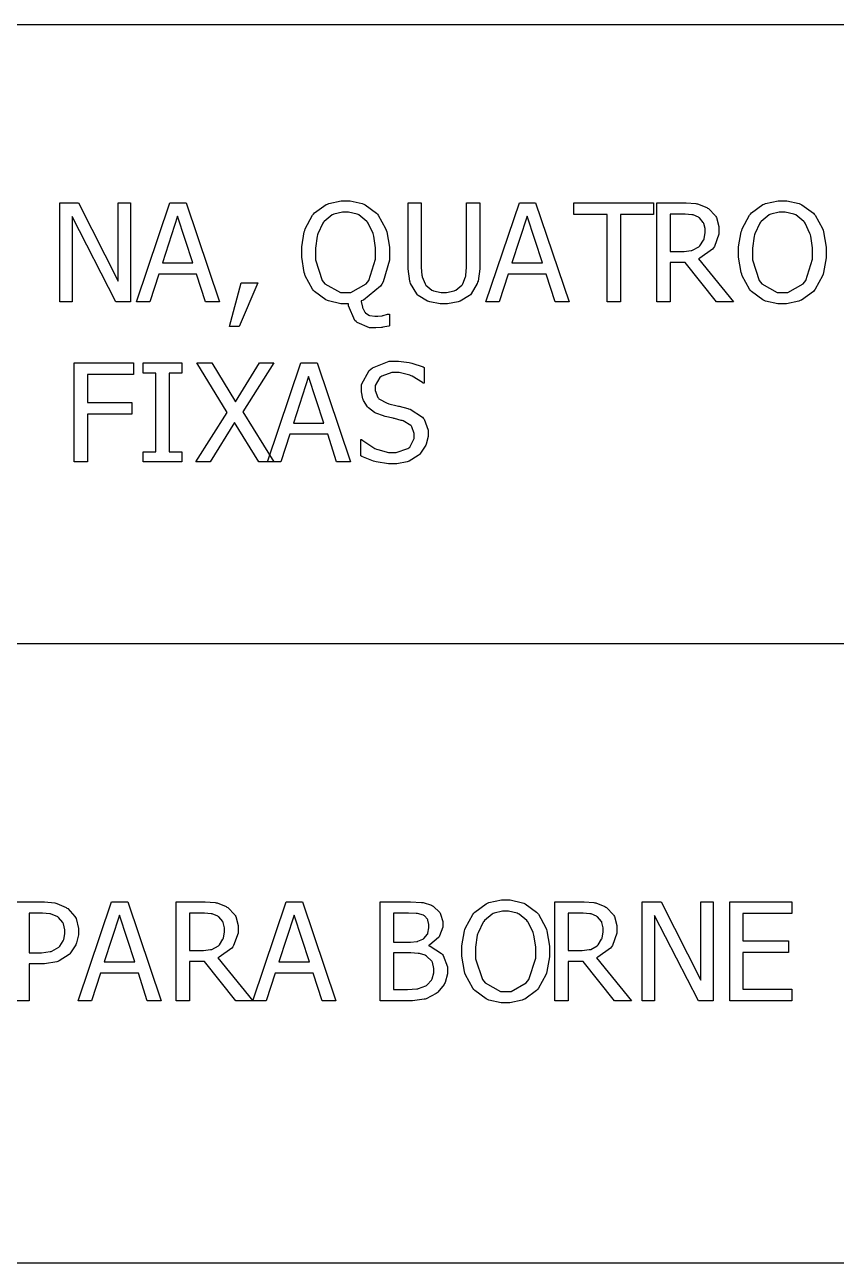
# Model space of a CAD drawing. Header units: millimetres. Extents: x 1974 to 2099, y 1386 to 1555.
# Drawn here: x 2073.265 to 2074.649, y 1476.14 to 1478.252 of the extents above; entities that cross this region are included whole.
import ezdxf

# ---------------------------------------------------------------- set-up
doc = ezdxf.new("R2010")
doc.units = ezdxf.units.MM
doc.layers.add('TEXTO', color=4, linetype='Continuous')

msp = doc.modelspace()

# ---------------------------------------------------------------- linework, layer by layer
at = {"layer": 'TEXTO', "color": 0}
for p, q in [((2098.7779, 1478.2522), (2069.8934, 1478.2522)), ((2073.3251, 1477.7798), (2073.3251, 1477.9487)), ((2073.3251, 1477.9487), (2073.357, 1477.9487)), ((2073.357, 1477.9487), (2073.4249, 1477.8149)), ((2073.4249, 1477.8149), (2073.4249, 1477.9487)), ((2073.4249, 1477.9487), (2073.446, 1477.9487)), ((2073.446, 1477.9487), (2073.446, 1477.7798)), ((2073.446, 1477.9487), (2073.446, 1477.9487)), ((2073.4559, 1477.7798), (2073.5128, 1477.9487)), ((2073.5128, 1477.9487), (2073.5406, 1477.9487)), ((2073.5406, 1477.9487), (2073.5975, 1477.7798)), ((2073.7596, 1477.9313), (2073.7793, 1477.9454)), ((2073.7793, 1477.9454), (2073.7817, 1477.9463)), ((2073.7817, 1477.9463), (2073.7839, 1477.9473)), ((2073.7839, 1477.9473), (2073.8052, 1477.9522)), ((2073.8052, 1477.9522), (2073.8124, 1477.9522)), ((2073.8124, 1477.9522), (2073.8202, 1477.9522)), ((2073.8202, 1477.9522), (2073.8411, 1477.9473)), ((2073.8411, 1477.9473), (2073.8435, 1477.9462)), ((2073.8435, 1477.9462), (2073.8458, 1477.9452)), ((2073.8458, 1477.9452), (2073.8652, 1477.9311)), ((2073.9192, 1477.8433), (2073.9192, 1477.9487)), ((2073.9192, 1477.9487), (2073.9416, 1477.9487)), ((2073.9416, 1477.9487), (2073.9416, 1477.8433)), ((2074.0189, 1477.8428), (2074.0189, 1477.9487)), ((2074.0189, 1477.9487), (2074.0414, 1477.9487)), ((2074.0414, 1477.9487), (2074.0414, 1477.8433)), ((2074.052, 1477.7798), (2074.109, 1477.9487)), ((2074.109, 1477.9487), (2074.1366, 1477.9487)), ((2074.1366, 1477.9487), (2074.1936, 1477.7798)), ((2074.202, 1477.9287), (2074.202, 1477.9487)), ((2074.202, 1477.9487), (2074.3378, 1477.9487)), ((2074.3378, 1477.9487), (2074.3378, 1477.9287)), ((2074.3435, 1477.7798), (2074.3435, 1477.9487)), ((2074.3435, 1477.9487), (2074.387, 1477.9487)), ((2074.387, 1477.9487), (2074.3931, 1477.9487)), ((2074.3931, 1477.9487), (2074.4097, 1477.9473)), ((2074.4097, 1477.9473), (2074.4114, 1477.947)), ((2074.4114, 1477.947), (2074.4129, 1477.9468)), ((2074.4129, 1477.9468), (2074.4284, 1477.9406)), ((2074.4284, 1477.9406), (2074.43, 1477.9397)), ((2074.43, 1477.9397), (2074.4314, 1477.9388)), ((2074.4314, 1477.9388), (2074.4431, 1477.9266)), ((2074.5047, 1477.9313), (2074.5243, 1477.9454)), ((2074.5243, 1477.9454), (2074.5266, 1477.9463)), ((2074.5266, 1477.9463), (2074.5289, 1477.9473)), ((2074.5289, 1477.9473), (2074.5503, 1477.9522)), ((2074.5503, 1477.9522), (2074.5575, 1477.9522)), ((2074.5575, 1477.9522), (2074.5652, 1477.9522)), ((2074.5652, 1477.9522), (2074.5862, 1477.9473)), ((2074.5862, 1477.9473), (2074.5885, 1477.9462)), ((2074.5885, 1477.9462), (2074.5907, 1477.9452)), ((2074.5907, 1477.9452), (2074.6103, 1477.9311)), ((2073.4208, 1477.7798), (2073.3462, 1477.9254)), ((2073.3462, 1477.9254), (2073.3462, 1477.7798)), ((2073.5261, 1477.9257), (2073.5001, 1477.8462)), ((2073.5522, 1477.8462), (2073.5261, 1477.9257)), ((2073.7439, 1477.9042), (2073.7564, 1477.9273)), ((2073.7564, 1477.9273), (2073.7581, 1477.9293)), ((2073.7581, 1477.9293), (2073.7596, 1477.9313)), ((2073.7738, 1477.914), (2073.7653, 1477.8959)), ((2073.775, 1477.9153), (2073.7738, 1477.914)), ((2073.7761, 1477.9168), (2073.775, 1477.9153)), ((2073.7896, 1477.9278), (2073.7761, 1477.9168)), ((2073.7912, 1477.9285), (2073.7896, 1477.9278)), ((2073.7926, 1477.9293), (2073.7912, 1477.9285)), ((2073.8072, 1477.9328), (2073.7926, 1477.9293)), ((2073.8125, 1477.9328), (2073.8072, 1477.9328)), ((2073.8174, 1477.9328), (2073.8125, 1477.9328)), ((2073.8322, 1477.9292), (2073.8174, 1477.9328)), ((2073.8339, 1477.9284), (2073.8322, 1477.9292)), ((2073.8354, 1477.9278), (2073.8339, 1477.9284)), ((2073.8488, 1477.9168), (2073.8354, 1477.9278)), ((2073.85, 1477.9153), (2073.8488, 1477.9168)), ((2073.851, 1477.914), (2073.85, 1477.9153)), ((2073.8595, 1477.8961), (2073.851, 1477.914)), ((2073.8652, 1477.9311), (2073.8668, 1477.9293)), ((2073.8668, 1477.9293), (2073.8684, 1477.9275)), ((2073.8684, 1477.9275), (2073.8809, 1477.9045)), ((2074.1222, 1477.9257), (2074.0963, 1477.8462)), ((2074.1483, 1477.8462), (2074.1222, 1477.9257)), ((2074.2587, 1477.9287), (2074.202, 1477.9287)), ((2074.2587, 1477.7798), (2074.2587, 1477.9287)), ((2074.3378, 1477.9287), (2074.2812, 1477.9287)), ((2074.2812, 1477.9287), (2074.2812, 1477.7798)), ((2074.3882, 1477.9294), (2074.3659, 1477.9294)), ((2074.3659, 1477.9294), (2074.3659, 1477.8657)), ((2074.3918, 1477.9294), (2074.3882, 1477.9294)), ((2074.4028, 1477.9283), (2074.3918, 1477.9294)), ((2074.4039, 1477.928), (2074.4028, 1477.9283)), ((2074.405, 1477.9278), (2074.4039, 1477.928)), ((2074.4142, 1477.9242), (2074.405, 1477.9278)), ((2074.4151, 1477.9236), (2074.4142, 1477.9242)), ((2074.4159, 1477.923), (2074.4151, 1477.9236)), ((2074.4226, 1477.9152), (2074.4159, 1477.923)), ((2074.4231, 1477.9142), (2074.4226, 1477.9152)), ((2074.4235, 1477.9133), (2074.4231, 1477.9142)), ((2074.4431, 1477.9266), (2074.444, 1477.925)), ((2074.444, 1477.925), (2074.4448, 1477.9236)), ((2074.4448, 1477.9236), (2074.4492, 1477.908)), ((2074.489, 1477.9042), (2074.5015, 1477.9273)), ((2074.5015, 1477.9273), (2074.5032, 1477.9293)), ((2074.5032, 1477.9293), (2074.5047, 1477.9313)), ((2074.5189, 1477.914), (2074.5103, 1477.8959)), ((2074.52, 1477.9153), (2074.5189, 1477.914)), ((2074.5212, 1477.9168), (2074.52, 1477.9153)), ((2074.5346, 1477.9278), (2074.5212, 1477.9168)), ((2074.5361, 1477.9285), (2074.5346, 1477.9278)), ((2074.5376, 1477.9293), (2074.5361, 1477.9285)), ((2074.5521, 1477.9328), (2074.5376, 1477.9293)), ((2074.5576, 1477.9328), (2074.5521, 1477.9328)), ((2074.5624, 1477.9328), (2074.5576, 1477.9328)), ((2074.5772, 1477.9292), (2074.5624, 1477.9328)), ((2074.5788, 1477.9284), (2074.5772, 1477.9292)), ((2074.5804, 1477.9278), (2074.5788, 1477.9284)), ((2074.5938, 1477.9168), (2074.5804, 1477.9278)), ((2074.595, 1477.9153), (2074.5938, 1477.9168)), ((2074.5961, 1477.914), (2074.595, 1477.9153)), ((2074.6045, 1477.8961), (2074.5961, 1477.914)), ((2074.6103, 1477.9311), (2074.6119, 1477.9293)), ((2074.6119, 1477.9293), (2074.6135, 1477.9275)), ((2074.6119, 1477.9293), (2074.6119, 1477.9293)), ((2074.6135, 1477.9275), (2074.626, 1477.9045)), ((2073.7378, 1477.8736), (2073.7422, 1477.899)), ((2073.7422, 1477.899), (2073.7431, 1477.9016)), ((2073.7431, 1477.9016), (2073.7439, 1477.9042)), ((2073.7647, 1477.8937), (2073.7641, 1477.8916)), ((2073.7653, 1477.8959), (2073.7647, 1477.8937)), ((2073.8601, 1477.8939), (2073.8595, 1477.8961)), ((2073.8607, 1477.8918), (2073.8601, 1477.8939)), ((2073.8809, 1477.9045), (2073.8819, 1477.9017)), ((2073.8819, 1477.9017), (2073.8828, 1477.899)), ((2073.8828, 1477.899), (2073.8872, 1477.8729)), ((2074.4257, 1477.9045), (2074.4235, 1477.9133)), ((2074.4238, 1477.8869), (2074.4257, 1477.8977)), ((2074.4257, 1477.9011), (2074.4257, 1477.9045)), ((2074.4257, 1477.8977), (2074.4257, 1477.9011)), ((2074.4257, 1477.9011), (2074.4257, 1477.9011)), ((2074.4492, 1477.8951), (2074.4414, 1477.8739)), ((2074.4492, 1477.908), (2074.4492, 1477.9028)), ((2074.4492, 1477.9028), (2074.4492, 1477.8951)), ((2074.4828, 1477.8736), (2074.4872, 1477.899)), ((2074.4872, 1477.899), (2074.4881, 1477.9016)), ((2074.4881, 1477.9016), (2074.489, 1477.9042)), ((2074.5098, 1477.8937), (2074.5091, 1477.8916)), ((2074.5103, 1477.8959), (2074.5098, 1477.8937)), ((2074.6052, 1477.8939), (2074.6045, 1477.8961)), ((2074.6058, 1477.8918), (2074.6052, 1477.8939)), ((2074.626, 1477.9045), (2074.6269, 1477.9017)), ((2074.6269, 1477.9017), (2074.6277, 1477.899)), ((2074.6277, 1477.899), (2074.6322, 1477.8729)), ((2073.7378, 1477.8642), (2073.7378, 1477.8736)), ((2073.7641, 1477.8916), (2073.7612, 1477.8711)), ((2073.8638, 1477.8716), (2073.8607, 1477.8918)), ((2073.8638, 1477.8642), (2073.8638, 1477.8716)), ((2073.8872, 1477.8729), (2073.8872, 1477.8642)), ((2074.4043, 1477.8676), (2074.4152, 1477.8735)), ((2074.4152, 1477.8735), (2074.4161, 1477.8744)), ((2074.4161, 1477.8744), (2074.4169, 1477.8752)), ((2074.4169, 1477.8752), (2074.423, 1477.8847)), ((2074.423, 1477.8847), (2074.4234, 1477.8857)), ((2074.4234, 1477.8857), (2074.4238, 1477.8869)), ((2074.4398, 1477.8718), (2074.4382, 1477.8697)), ((2074.4414, 1477.8739), (2074.4398, 1477.8718)), ((2074.4828, 1477.8642), (2074.4828, 1477.8736)), ((2074.5091, 1477.8916), (2074.5062, 1477.8711)), ((2074.6088, 1477.8716), (2074.6058, 1477.8918)), ((2074.6088, 1477.8642), (2074.6088, 1477.8716)), ((2074.6322, 1477.8729), (2074.6322, 1477.8642)), ((2073.7378, 1477.8557), (2073.7378, 1477.8642)), ((2073.7421, 1477.8298), (2073.7378, 1477.8557)), ((2073.7612, 1477.8711), (2073.7612, 1477.8642)), ((2073.7612, 1477.8642), (2073.7612, 1477.8515)), ((2073.7612, 1477.8515), (2073.7727, 1477.8163)), ((2073.8522, 1477.8163), (2073.8638, 1477.8523)), ((2073.8638, 1477.8523), (2073.8638, 1477.8642)), ((2073.8638, 1477.8642), (2073.8638, 1477.8642)), ((2073.8872, 1477.8507), (2073.8765, 1477.8136)), ((2073.8872, 1477.8642), (2073.8872, 1477.8507)), ((2074.3659, 1477.8657), (2074.3857, 1477.8657)), ((2074.3857, 1477.8657), (2074.3899, 1477.8657)), ((2074.3899, 1477.8657), (2074.4017, 1477.8671)), ((2074.4017, 1477.8671), (2074.403, 1477.8673)), ((2074.403, 1477.8673), (2074.4043, 1477.8676)), ((2074.4168, 1477.8543), (2074.4141, 1477.8532)), ((2074.4141, 1477.8532), (2074.4742, 1477.7798)), ((2074.4141, 1477.8532), (2074.4141, 1477.8532)), ((2074.4382, 1477.8697), (2074.4168, 1477.8543)), ((2074.4828, 1477.8557), (2074.4828, 1477.8642)), ((2074.4872, 1477.8298), (2074.4828, 1477.8557)), ((2074.5062, 1477.8711), (2074.5062, 1477.8642)), ((2074.5062, 1477.8642), (2074.5062, 1477.8515)), ((2074.5062, 1477.8515), (2074.5178, 1477.8163)), ((2074.5973, 1477.8163), (2074.6088, 1477.8523)), ((2074.6088, 1477.8523), (2074.6088, 1477.8642)), ((2074.6088, 1477.8642), (2074.6088, 1477.8642)), ((2074.6322, 1477.855), (2074.6278, 1477.8298)), ((2074.6322, 1477.8642), (2074.6322, 1477.855)), ((2073.5001, 1477.8462), (2073.5522, 1477.8462)), ((2073.5001, 1477.8462), (2073.5001, 1477.8462)), ((2073.743, 1477.8269), (2073.7421, 1477.8298)), ((2073.9192, 1477.8362), (2073.9192, 1477.8433)), ((2073.9221, 1477.815), (2073.9192, 1477.8362)), ((2073.9416, 1477.8433), (2073.9416, 1477.8384)), ((2073.9416, 1477.8384), (2073.9428, 1477.825)), ((2074.0176, 1477.8249), (2074.0189, 1477.8383)), ((2074.0189, 1477.8383), (2074.0189, 1477.8428)), ((2074.0414, 1477.8357), (2074.0384, 1477.8152)), ((2074.0414, 1477.8433), (2074.0414, 1477.8357)), ((2074.0963, 1477.8462), (2074.1483, 1477.8462)), ((2074.0963, 1477.8462), (2074.0963, 1477.8462)), ((2074.3916, 1477.8469), (2074.3659, 1477.8469)), ((2074.3659, 1477.8469), (2074.3659, 1477.7798)), ((2074.4451, 1477.7798), (2074.3916, 1477.8469)), ((2074.488, 1477.8269), (2074.4872, 1477.8298)), ((2074.6278, 1477.8298), (2074.6269, 1477.827)), ((2073.4939, 1477.8269), (2073.4786, 1477.7798)), ((2073.5584, 1477.8269), (2073.4939, 1477.8269)), ((2073.5738, 1477.7798), (2073.5584, 1477.8269)), ((2073.6144, 1477.7378), (2073.6344, 1477.8121)), ((2073.6627, 1477.8121), (2073.631, 1477.7378)), ((2073.6344, 1477.8121), (2073.6627, 1477.8121)), ((2073.6344, 1477.8121), (2073.6344, 1477.8121)), ((2073.7438, 1477.8242), (2073.743, 1477.8269)), ((2073.7563, 1477.8012), (2073.7438, 1477.8242)), ((2073.7727, 1477.8163), (2073.7751, 1477.8133)), ((2073.7751, 1477.8133), (2073.7774, 1477.8103)), ((2073.7774, 1477.8103), (2073.8037, 1477.7955)), ((2073.8218, 1477.7955), (2073.8476, 1477.8103)), ((2073.8476, 1477.8103), (2073.85, 1477.8133)), ((2073.85, 1477.8133), (2073.8522, 1477.8163)), ((2073.8744, 1477.81), (2073.8722, 1477.8066)), ((2073.8765, 1477.8136), (2073.8744, 1477.81)), ((2073.9228, 1477.813), (2073.9221, 1477.815)), ((2073.9234, 1477.811), (2073.9228, 1477.813)), ((2073.9338, 1477.7933), (2073.9234, 1477.811)), ((2073.9428, 1477.825), (2073.9431, 1477.8236)), ((2073.9431, 1477.8236), (2073.9433, 1477.8224)), ((2073.9433, 1477.8224), (2073.9481, 1477.8103)), ((2073.9481, 1477.8103), (2073.9489, 1477.8093)), ((2073.9489, 1477.8093), (2073.9496, 1477.8082)), ((2073.9496, 1477.8082), (2073.9599, 1477.7995)), ((2074.0003, 1477.7995), (2074.0109, 1477.8082)), ((2074.0109, 1477.8082), (2074.0117, 1477.8093)), ((2074.0117, 1477.8093), (2074.0123, 1477.8103)), ((2074.0123, 1477.8103), (2074.0171, 1477.8223)), ((2074.0171, 1477.8223), (2074.0174, 1477.8236)), ((2074.0174, 1477.8236), (2074.0176, 1477.8249)), ((2074.0372, 1477.811), (2074.0267, 1477.7933)), ((2074.0378, 1477.8131), (2074.0372, 1477.811)), ((2074.0384, 1477.8152), (2074.0378, 1477.8131)), ((2074.09, 1477.8269), (2074.0746, 1477.7798)), ((2074.1546, 1477.8269), (2074.09, 1477.8269)), ((2074.1698, 1477.7798), (2074.1546, 1477.8269)), ((2074.4889, 1477.8242), (2074.488, 1477.8269)), ((2074.5013, 1477.8012), (2074.4889, 1477.8242)), ((2074.5178, 1477.8163), (2074.5201, 1477.8133)), ((2074.5201, 1477.8133), (2074.5224, 1477.8103)), ((2074.5224, 1477.8103), (2074.5487, 1477.7956)), ((2074.5669, 1477.7956), (2074.5926, 1477.8103)), ((2074.5926, 1477.8103), (2074.5949, 1477.8133)), ((2074.5949, 1477.8133), (2074.5973, 1477.8163)), ((2074.6261, 1477.8243), (2074.6135, 1477.8012)), ((2074.6269, 1477.827), (2074.6261, 1477.8243)), ((2073.758, 1477.7993), (2073.7563, 1477.8012)), ((2073.7596, 1477.7974), (2073.758, 1477.7993)), ((2073.7791, 1477.7832), (2073.7596, 1477.7974)), ((2073.8037, 1477.7955), (2073.8125, 1477.7955)), ((2073.8125, 1477.7955), (2073.8218, 1477.7955)), ((2073.8722, 1477.8066), (2073.843, 1477.7824)), ((2073.9353, 1477.7918), (2073.9338, 1477.7933)), ((2073.9366, 1477.7905), (2073.9353, 1477.7918)), ((2073.9524, 1477.7808), (2073.9366, 1477.7905)), ((2073.9599, 1477.7995), (2073.9612, 1477.7989)), ((2073.9612, 1477.7989), (2073.9625, 1477.7983)), ((2073.9625, 1477.7983), (2073.9758, 1477.7954)), ((2073.9758, 1477.7954), (2073.9802, 1477.7954)), ((2073.9802, 1477.7954), (2073.9849, 1477.7954)), ((2073.9849, 1477.7954), (2073.9975, 1477.7983)), ((2073.9975, 1477.7983), (2073.999, 1477.7989)), ((2073.999, 1477.7989), (2074.0003, 1477.7995)), ((2074.0239, 1477.7905), (2074.0082, 1477.7808)), ((2074.0253, 1477.7918), (2074.0239, 1477.7905)), ((2074.0267, 1477.7933), (2074.0253, 1477.7918)), ((2074.503, 1477.7993), (2074.5013, 1477.8012)), ((2074.5046, 1477.7974), (2074.503, 1477.7993)), ((2074.5243, 1477.783), (2074.5046, 1477.7974)), ((2074.5487, 1477.7956), (2074.5576, 1477.7956)), ((2074.5576, 1477.7956), (2074.5669, 1477.7956)), ((2074.6102, 1477.7974), (2074.59, 1477.7828)), ((2074.6119, 1477.7993), (2074.6102, 1477.7974)), ((2074.6135, 1477.8012), (2074.6119, 1477.7993)), ((2073.3462, 1477.7798), (2073.3251, 1477.7798)), ((2073.446, 1477.7798), (2073.4208, 1477.7798)), ((2073.4786, 1477.7798), (2073.4559, 1477.7798)), ((2073.4786, 1477.7798), (2073.4786, 1477.7798)), ((2073.5975, 1477.7798), (2073.5738, 1477.7798)), ((2073.7815, 1477.7822), (2073.7791, 1477.7832)), ((2073.7837, 1477.7813), (2073.7815, 1477.7822)), ((2073.8046, 1477.7764), (2073.7837, 1477.7813)), ((2073.8124, 1477.7764), (2073.8046, 1477.7764)), ((2073.8148, 1477.7764), (2073.8124, 1477.7764)), ((2073.8177, 1477.7764), (2073.8148, 1477.7764)), ((2073.8178, 1477.7731), (2073.8177, 1477.7764)), ((2073.8286, 1477.7478), (2073.8178, 1477.7731)), ((2073.843, 1477.7824), (2073.8393, 1477.7812)), ((2073.8393, 1477.7812), (2073.8394, 1477.7801)), ((2073.8394, 1477.7801), (2073.8412, 1477.7706)), ((2073.8412, 1477.7706), (2073.8415, 1477.7697)), ((2073.8415, 1477.7697), (2073.8417, 1477.7689)), ((2073.8417, 1477.7689), (2073.8453, 1477.7622)), ((2073.9543, 1477.7802), (2073.9524, 1477.7808)), ((2073.9561, 1477.7796), (2073.9543, 1477.7802)), ((2073.9738, 1477.7762), (2073.9561, 1477.7796)), ((2073.9802, 1477.7762), (2073.9738, 1477.7762)), ((2073.9863, 1477.7762), (2073.9802, 1477.7762)), ((2073.9802, 1477.7762), (2073.9802, 1477.7762)), ((2074.0046, 1477.7795), (2073.9863, 1477.7762)), ((2074.0064, 1477.7801), (2074.0046, 1477.7795)), ((2074.0082, 1477.7808), (2074.0064, 1477.7801)), ((2074.0746, 1477.7798), (2074.052, 1477.7798)), ((2074.0746, 1477.7798), (2074.0746, 1477.7798)), ((2074.1936, 1477.7798), (2074.1698, 1477.7798)), ((2074.2812, 1477.7798), (2074.2587, 1477.7798)), ((2074.2812, 1477.7798), (2074.2812, 1477.7798)), ((2074.3659, 1477.7798), (2074.3435, 1477.7798)), ((2074.4742, 1477.7798), (2074.4451, 1477.7798)), ((2074.5266, 1477.782), (2074.5243, 1477.783)), ((2074.5289, 1477.781), (2074.5266, 1477.782)), ((2074.5497, 1477.7762), (2074.5289, 1477.781)), ((2074.5575, 1477.7762), (2074.5497, 1477.7762)), ((2074.5645, 1477.7762), (2074.5575, 1477.7762)), ((2074.5854, 1477.781), (2074.5645, 1477.7762)), ((2074.5877, 1477.7818), (2074.5854, 1477.781)), ((2074.59, 1477.7828), (2074.5877, 1477.7818)), ((2073.8307, 1477.7459), (2073.8286, 1477.7478)), ((2073.8326, 1477.7442), (2073.8307, 1477.7459)), ((2073.8453, 1477.7622), (2073.8458, 1477.7618)), ((2073.8458, 1477.7618), (2073.8463, 1477.7612)), ((2073.8463, 1477.7612), (2073.8524, 1477.7568)), ((2073.8524, 1477.7568), (2073.8532, 1477.7565)), ((2073.8532, 1477.7565), (2073.8539, 1477.7563)), ((2073.8539, 1477.7563), (2073.8623, 1477.755)), ((2073.8623, 1477.755), (2073.8652, 1477.755)), ((2073.8652, 1477.755), (2073.8678, 1477.755)), ((2073.8678, 1477.755), (2073.8748, 1477.7561)), ((2073.8748, 1477.7561), (2073.8759, 1477.7563)), ((2073.8759, 1477.7563), (2073.8768, 1477.7566)), ((2073.8768, 1477.7566), (2073.8842, 1477.7587)), ((2073.8842, 1477.7587), (2073.8847, 1477.7589)), ((2073.8847, 1477.7589), (2073.8877, 1477.7589)), ((2073.8877, 1477.7589), (2073.8877, 1477.7385)), ((2073.8877, 1477.7589), (2073.8877, 1477.7589)), ((2073.631, 1477.7378), (2073.6144, 1477.7378)), ((2073.8536, 1477.7353), (2073.8326, 1477.7442)), ((2073.8614, 1477.7353), (2073.8536, 1477.7353)), ((2073.8644, 1477.7353), (2073.8614, 1477.7353)), ((2073.8737, 1477.7359), (2073.8644, 1477.7353)), ((2073.8749, 1477.7361), (2073.8737, 1477.7359)), ((2073.8759, 1477.7363), (2073.8749, 1477.7361)), ((2073.8866, 1477.7382), (2073.8759, 1477.7363)), ((2073.8877, 1477.7385), (2073.8866, 1477.7382)), ((2073.35, 1477.5066), (2073.35, 1477.6755)), ((2073.35, 1477.6755), (2073.4511, 1477.6755)), ((2073.4511, 1477.6755), (2073.4511, 1477.6556)), ((2073.4511, 1477.6755), (2073.4511, 1477.6755)), ((2073.4676, 1477.6583), (2073.4676, 1477.6755)), ((2073.4676, 1477.6755), (2073.5332, 1477.6755)), ((2073.5332, 1477.6755), (2073.5332, 1477.6583)), ((2073.6109, 1477.5912), (2073.5588, 1477.6755)), ((2073.5588, 1477.6755), (2073.5845, 1477.6755)), ((2073.5845, 1477.6755), (2073.6249, 1477.6091)), ((2073.6249, 1477.6091), (2073.6658, 1477.6755)), ((2073.6902, 1477.6755), (2073.6374, 1477.5922)), ((2073.6658, 1477.6755), (2073.6902, 1477.6755)), ((2073.6795, 1477.5066), (2073.7364, 1477.6755)), ((2073.7364, 1477.6755), (2073.7641, 1477.6755)), ((2073.7641, 1477.6755), (2073.821, 1477.5066)), ((2073.8396, 1477.6389), (2073.8529, 1477.6624)), ((2073.8529, 1477.6624), (2073.8556, 1477.6647)), ((2073.8556, 1477.6647), (2073.8582, 1477.6671)), ((2073.8582, 1477.6671), (2073.8867, 1477.6786)), ((2073.8867, 1477.6786), (2073.8963, 1477.6786)), ((2073.8963, 1477.6786), (2073.903, 1477.6786)), ((2073.903, 1477.6786), (2073.9211, 1477.6763)), ((2073.9211, 1477.6763), (2073.9232, 1477.6758)), ((2073.9232, 1477.6758), (2073.9253, 1477.6753)), ((2073.9253, 1477.6753), (2073.9447, 1477.6686)), ((2073.9447, 1477.6686), (2073.9466, 1477.6678)), ((2073.9466, 1477.6678), (2073.9466, 1477.6409)), ((2073.4511, 1477.6556), (2073.3726, 1477.6556)), ((2073.3726, 1477.6556), (2073.3726, 1477.608)), ((2073.4892, 1477.6583), (2073.4676, 1477.6583)), ((2073.4892, 1477.5239), (2073.4892, 1477.6583)), ((2073.5332, 1477.6583), (2073.5117, 1477.6583)), ((2073.5117, 1477.6583), (2073.5117, 1477.5239)), ((2073.7496, 1477.6526), (2073.7237, 1477.5729)), ((2073.7757, 1477.5729), (2073.7496, 1477.6526)), ((2073.8709, 1477.6508), (2073.863, 1477.6373)), ((2073.8725, 1477.6519), (2073.8709, 1477.6508)), ((2073.8741, 1477.6532), (2073.8725, 1477.6519)), ((2073.8915, 1477.6592), (2073.8741, 1477.6532)), ((2073.8979, 1477.6592), (2073.8915, 1477.6592)), ((2073.9039, 1477.6592), (2073.8979, 1477.6592)), ((2073.9221, 1477.6547), (2073.9039, 1477.6592)), ((2073.9243, 1477.6537), (2073.9221, 1477.6547)), ((2073.9263, 1477.6528), (2073.9243, 1477.6537)), ((2073.9436, 1477.6421), (2073.9263, 1477.6528)), ((2073.9449, 1477.6409), (2073.9436, 1477.6421)), ((2073.9466, 1477.6409), (2073.9449, 1477.6409)), ((2073.8396, 1477.6303), (2073.8396, 1477.6389)), ((2073.8396, 1477.6263), (2073.8396, 1477.6303)), ((2073.8419, 1477.6141), (2073.8396, 1477.6263)), ((2073.863, 1477.6373), (2073.863, 1477.6327)), ((2073.863, 1477.6327), (2073.863, 1477.6284)), ((2073.863, 1477.6284), (2073.8676, 1477.6167)), ((2073.3726, 1477.608), (2073.4478, 1477.608)), ((2073.4478, 1477.608), (2073.4478, 1477.588)), ((2073.8424, 1477.6129), (2073.8419, 1477.6141)), ((2073.8429, 1477.6117), (2073.8424, 1477.6129)), ((2073.8497, 1477.6007), (2073.8429, 1477.6117)), ((2073.8505, 1477.5998), (2073.8497, 1477.6007)), ((2073.8514, 1477.5988), (2073.8505, 1477.5998)), ((2073.8616, 1477.5912), (2073.8514, 1477.5988)), ((2073.8676, 1477.6167), (2073.8686, 1477.6155)), ((2073.8686, 1477.6155), (2073.8694, 1477.6145)), ((2073.8694, 1477.6145), (2073.8832, 1477.6067)), ((2073.8832, 1477.6067), (2073.8851, 1477.6062)), ((2073.8851, 1477.6062), (2073.8862, 1477.606)), ((2073.8862, 1477.606), (2073.9008, 1477.6024)), ((2073.9008, 1477.6024), (2073.9026, 1477.6019)), ((2073.9026, 1477.6019), (2073.9042, 1477.6015)), ((2073.9042, 1477.6015), (2073.9185, 1477.5978)), ((2073.9185, 1477.5978), (2073.9196, 1477.5974)), ((2073.9196, 1477.5974), (2073.9225, 1477.5965)), ((2073.4478, 1477.588), (2073.3726, 1477.588)), ((2073.3726, 1477.588), (2073.3726, 1477.5066)), ((2073.5573, 1477.5066), (2073.6109, 1477.5912)), ((2073.6374, 1477.5922), (2073.6904, 1477.5066)), ((2073.6374, 1477.5922), (2073.6374, 1477.5922)), ((2073.8628, 1477.5906), (2073.8616, 1477.5912)), ((2073.8639, 1477.59), (2073.8628, 1477.5906)), ((2073.877, 1477.5852), (2073.8639, 1477.59)), ((2073.8785, 1477.5848), (2073.877, 1477.5852)), ((2073.88, 1477.5844), (2073.8785, 1477.5848)), ((2073.8935, 1477.5811), (2073.88, 1477.5844)), ((2073.8947, 1477.5808), (2073.8935, 1477.5811)), ((2073.8957, 1477.5806), (2073.8947, 1477.5808)), ((2073.9076, 1477.5775), (2073.8957, 1477.5806)), ((2073.9089, 1477.5772), (2073.9076, 1477.5775)), ((2073.9107, 1477.5767), (2073.9089, 1477.5772)), ((2073.924, 1477.5688), (2073.9107, 1477.5767)), ((2073.9225, 1477.5965), (2073.9438, 1477.5831)), ((2073.9438, 1477.5831), (2073.9451, 1477.5813)), ((2073.9451, 1477.5813), (2073.9465, 1477.5796)), ((2073.9465, 1477.5796), (2073.9532, 1477.5609)), ((2073.6234, 1477.5742), (2073.5815, 1477.5066)), ((2073.6646, 1477.5066), (2073.6234, 1477.5742)), ((2073.7237, 1477.5729), (2073.7757, 1477.5729)), ((2073.7237, 1477.5729), (2073.7237, 1477.5729)), ((2073.9249, 1477.5677), (2073.924, 1477.5688)), ((2073.9256, 1477.5667), (2073.9249, 1477.5677)), ((2073.9298, 1477.5554), (2073.9256, 1477.5667)), ((2073.9298, 1477.5513), (2073.9298, 1477.5554)), ((2073.9532, 1477.5609), (2073.9532, 1477.5547)), ((2073.9532, 1477.5547), (2073.9532, 1477.5499)), ((2073.7174, 1477.5539), (2073.7021, 1477.5066)), ((2073.7821, 1477.5539), (2073.7174, 1477.5539)), ((2073.7973, 1477.5066), (2073.7821, 1477.5539)), ((2073.8383, 1477.5168), (2073.8383, 1477.5449)), ((2073.8383, 1477.5449), (2073.8399, 1477.5449)), ((2073.8399, 1477.5449), (2073.8417, 1477.5432)), ((2073.8417, 1477.5432), (2073.8627, 1477.5297)), ((2073.9219, 1477.5321), (2073.9298, 1477.5465)), ((2073.9298, 1477.5465), (2073.9298, 1477.5513)), ((2073.9485, 1477.5337), (2073.939, 1477.5201)), ((2073.9492, 1477.5352), (2073.9485, 1477.5337)), ((2073.9498, 1477.5369), (2073.9492, 1477.5352)), ((2073.9532, 1477.5499), (2073.9498, 1477.5369)), ((2073.4676, 1477.5066), (2073.4676, 1477.5239)), ((2073.4676, 1477.5239), (2073.4892, 1477.5239)), ((2073.5117, 1477.5239), (2073.5332, 1477.5239)), ((2073.5332, 1477.5239), (2073.5332, 1477.5066)), ((2073.5332, 1477.5239), (2073.5332, 1477.5239)), ((2073.8402, 1477.5159), (2073.8383, 1477.5168)), ((2073.8603, 1477.5081), (2073.8402, 1477.5159)), ((2073.8627, 1477.5297), (2073.8651, 1477.5287)), ((2073.8651, 1477.5287), (2073.8674, 1477.5278)), ((2073.8674, 1477.5278), (2073.886, 1477.523)), ((2073.886, 1477.523), (2073.8922, 1477.523)), ((2073.8922, 1477.523), (2073.8991, 1477.523)), ((2073.8991, 1477.523), (2073.9186, 1477.5295)), ((2073.9186, 1477.5295), (2073.9203, 1477.5308)), ((2073.9203, 1477.5308), (2073.9219, 1477.5321)), ((2073.9365, 1477.5177), (2073.9211, 1477.5082)), ((2073.9378, 1477.5189), (2073.9365, 1477.5177)), ((2073.939, 1477.5201), (2073.9378, 1477.5189)), ((2073.3726, 1477.5066), (2073.35, 1477.5066)), ((2073.5332, 1477.5066), (2073.4676, 1477.5066)), ((2073.5815, 1477.5066), (2073.5573, 1477.5066)), ((2073.6904, 1477.5066), (2073.6646, 1477.5066)), ((2073.7021, 1477.5066), (2073.6795, 1477.5066)), ((2073.7021, 1477.5066), (2073.7021, 1477.5066)), ((2073.821, 1477.5066), (2073.7973, 1477.5066)), ((2073.8625, 1477.5074), (2073.8603, 1477.5081)), ((2073.8646, 1477.5068), (2073.8625, 1477.5074)), ((2073.886, 1477.5036), (2073.8646, 1477.5068)), ((2073.8938, 1477.5036), (2073.886, 1477.5036)), ((2073.8997, 1477.5036), (2073.8938, 1477.5036)), ((2073.8938, 1477.5036), (2073.8938, 1477.5036)), ((2073.9177, 1477.507), (2073.8997, 1477.5036)), ((2073.9194, 1477.5076), (2073.9177, 1477.507)), ((2073.9211, 1477.5082), (2073.9194, 1477.5076)), ((2098.7779, 1477.1963), (2069.8934, 1477.1963)), ((2073.2507, 1476.7566), (2073.2931, 1476.7566)), ((2073.2931, 1476.7566), (2073.2994, 1476.7566)), ((2073.2994, 1476.7566), (2073.3168, 1476.7546)), ((2073.3168, 1476.7546), (2073.3186, 1476.7541)), ((2073.3186, 1476.7541), (2073.3204, 1476.7537)), ((2073.3204, 1476.7537), (2073.3359, 1476.747)), ((2073.3566, 1476.5877), (2073.4135, 1476.7566)), ((2073.4135, 1476.7566), (2073.4412, 1476.7566)), ((2073.4412, 1476.7566), (2073.4982, 1476.5877)), ((2073.5238, 1476.5877), (2073.5238, 1476.7566)), ((2073.5238, 1476.7566), (2073.5673, 1476.7566)), ((2073.5673, 1476.7566), (2073.5734, 1476.7566)), ((2073.5734, 1476.7566), (2073.59, 1476.7552)), ((2073.59, 1476.7552), (2073.5917, 1476.7549)), ((2073.5917, 1476.7549), (2073.5933, 1476.7547)), ((2073.5933, 1476.7547), (2073.6089, 1476.7485)), ((2073.6546, 1476.5877), (2073.7115, 1476.7566)), ((2073.7115, 1476.7566), (2073.7392, 1476.7566)), ((2073.7392, 1476.7566), (2073.7961, 1476.5877)), ((2073.8716, 1476.5877), (2073.8716, 1476.7566)), ((2073.8716, 1476.7566), (2073.9164, 1476.7566)), ((2073.9164, 1476.7566), (2073.9231, 1476.7566)), ((2073.9231, 1476.7566), (2073.9418, 1476.7556)), ((2073.9418, 1476.7556), (2073.9434, 1476.7554)), ((2073.9434, 1476.7554), (2073.9449, 1476.7552)), ((2073.9449, 1476.7552), (2073.9593, 1476.7506)), ((2074.0327, 1476.7391), (2074.0524, 1476.7533)), ((2074.0524, 1476.7533), (2074.0547, 1476.7543)), ((2074.0547, 1476.7543), (2074.057, 1476.7552)), ((2074.057, 1476.7552), (2074.0783, 1476.7601)), ((2074.0783, 1476.7601), (2074.0855, 1476.7601)), ((2074.0855, 1476.7601), (2074.0933, 1476.7601)), ((2074.0933, 1476.7601), (2074.1143, 1476.7551)), ((2074.1143, 1476.7551), (2074.1167, 1476.7541)), ((2074.1167, 1476.7541), (2074.1189, 1476.7531)), ((2074.1189, 1476.7531), (2074.1383, 1476.739)), ((2074.1696, 1476.5877), (2074.1696, 1476.7566)), ((2074.1696, 1476.7566), (2074.2132, 1476.7566)), ((2074.2132, 1476.7566), (2074.2192, 1476.7566)), ((2074.2192, 1476.7566), (2074.2359, 1476.7552)), ((2074.2359, 1476.7552), (2074.2375, 1476.7549)), ((2074.2375, 1476.7549), (2074.2391, 1476.7547)), ((2074.2391, 1476.7547), (2074.2546, 1476.7485)), ((2074.3186, 1476.5877), (2074.3186, 1476.7566)), ((2074.3186, 1476.7566), (2074.3505, 1476.7566)), ((2074.3505, 1476.7566), (2074.4185, 1476.6228)), ((2074.4185, 1476.6228), (2074.4185, 1476.7566)), ((2074.4185, 1476.7566), (2074.4394, 1476.7566)), ((2074.4394, 1476.7566), (2074.4394, 1476.5877)), ((2074.4394, 1476.7566), (2074.4394, 1476.7566)), ((2074.4676, 1476.5877), (2074.4676, 1476.7566)), ((2074.4676, 1476.7566), (2074.5733, 1476.7566)), ((2074.5733, 1476.7566), (2074.5733, 1476.7366)), ((2073.2917, 1476.7373), (2073.2731, 1476.7373)), ((2073.2731, 1476.7373), (2073.2731, 1476.6698)), ((2073.2958, 1476.7373), (2073.2917, 1476.7373)), ((2073.3081, 1476.7361), (2073.2958, 1476.7373)), ((2073.3094, 1476.7358), (2073.3081, 1476.7361)), ((2073.3106, 1476.7356), (2073.3094, 1476.7358)), ((2073.3209, 1476.7315), (2073.3106, 1476.7356)), ((2073.3218, 1476.7308), (2073.3209, 1476.7315)), ((2073.3359, 1476.747), (2073.3372, 1476.746)), ((2073.3372, 1476.746), (2073.3388, 1476.745)), ((2073.3388, 1476.745), (2073.351, 1476.7313)), ((2073.351, 1476.7313), (2073.352, 1476.7296)), ((2073.4268, 1476.7337), (2073.4009, 1476.6541)), ((2073.4529, 1476.6541), (2073.4268, 1476.7337)), ((2073.5685, 1476.7373), (2073.5463, 1476.7373)), ((2073.5463, 1476.7373), (2073.5463, 1476.6735)), ((2073.5722, 1476.7373), (2073.5685, 1476.7373)), ((2073.5833, 1476.7363), (2073.5722, 1476.7373)), ((2073.5843, 1476.736), (2073.5833, 1476.7363)), ((2073.5853, 1476.7358), (2073.5843, 1476.736)), ((2073.5945, 1476.732), (2073.5853, 1476.7358)), ((2073.5954, 1476.7315), (2073.5945, 1476.732)), ((2073.5963, 1476.7309), (2073.5954, 1476.7315)), ((2073.603, 1476.7231), (2073.5963, 1476.7309)), ((2073.6089, 1476.7485), (2073.6103, 1476.7476)), ((2073.6103, 1476.7476), (2073.6118, 1476.7467)), ((2073.6118, 1476.7467), (2073.6235, 1476.7346)), ((2073.6235, 1476.7346), (2073.6244, 1476.733)), ((2073.6244, 1476.733), (2073.6252, 1476.7316)), ((2073.6252, 1476.7316), (2073.6295, 1476.7159)), ((2073.7248, 1476.7337), (2073.6988, 1476.6541)), ((2073.7509, 1476.6541), (2073.7248, 1476.7337)), ((2073.9155, 1476.7374), (2073.894, 1476.7374)), ((2073.894, 1476.7374), (2073.894, 1476.6879)), ((2073.9198, 1476.7374), (2073.9155, 1476.7374)), ((2073.9329, 1476.7369), (2073.9198, 1476.7374)), ((2073.9341, 1476.7367), (2073.9329, 1476.7369)), ((2073.9351, 1476.7366), (2073.9341, 1476.7367)), ((2073.9452, 1476.7336), (2073.9351, 1476.7366)), ((2073.9462, 1476.733), (2073.9452, 1476.7336)), ((2073.9469, 1476.7326), (2073.9462, 1476.733)), ((2073.9524, 1476.7267), (2073.9469, 1476.7326)), ((2073.9593, 1476.7506), (2073.9607, 1476.7498)), ((2073.9607, 1476.7498), (2073.9622, 1476.749)), ((2073.9622, 1476.749), (2073.9733, 1476.7383)), ((2073.9733, 1476.7383), (2073.974, 1476.737)), ((2073.974, 1476.737), (2073.9747, 1476.7357)), ((2073.9747, 1476.7357), (2073.9782, 1476.7228)), ((2074.017, 1476.7123), (2074.0295, 1476.7352)), ((2074.0295, 1476.7352), (2074.0312, 1476.7372)), ((2074.0312, 1476.7372), (2074.0327, 1476.7391)), ((2074.0627, 1476.7357), (2074.0492, 1476.7248)), ((2074.0643, 1476.7364), (2074.0627, 1476.7357)), ((2074.0657, 1476.7372), (2074.0643, 1476.7364)), ((2074.0803, 1476.7407), (2074.0657, 1476.7372)), ((2074.0856, 1476.7407), (2074.0803, 1476.7407)), ((2074.0905, 1476.7407), (2074.0856, 1476.7407)), ((2074.1053, 1476.7371), (2074.0905, 1476.7407)), ((2074.1069, 1476.7363), (2074.1053, 1476.7371)), ((2074.1085, 1476.7356), (2074.1069, 1476.7363)), ((2074.1219, 1476.7247), (2074.1085, 1476.7356)), ((2074.1383, 1476.739), (2074.1399, 1476.7372)), ((2074.1399, 1476.7372), (2074.1415, 1476.7353)), ((2074.1399, 1476.7372), (2074.1399, 1476.7372)), ((2074.1415, 1476.7353), (2074.154, 1476.7124)), ((2074.2143, 1476.7373), (2074.192, 1476.7373)), ((2074.192, 1476.7373), (2074.192, 1476.6735)), ((2074.2179, 1476.7373), (2074.2143, 1476.7373)), ((2074.229, 1476.7363), (2074.2179, 1476.7373)), ((2074.2301, 1476.736), (2074.229, 1476.7363)), ((2074.2311, 1476.7358), (2074.2301, 1476.736)), ((2074.2403, 1476.732), (2074.2311, 1476.7358)), ((2074.2412, 1476.7315), (2074.2403, 1476.732)), ((2074.2421, 1476.7309), (2074.2412, 1476.7315)), ((2074.2488, 1476.7231), (2074.2421, 1476.7309)), ((2074.2546, 1476.7485), (2074.2562, 1476.7476)), ((2074.2562, 1476.7476), (2074.2576, 1476.7467)), ((2074.2576, 1476.7467), (2074.2692, 1476.7346)), ((2074.2692, 1476.7346), (2074.2701, 1476.733)), ((2074.2701, 1476.733), (2074.271, 1476.7316)), ((2074.271, 1476.7316), (2074.2754, 1476.7159)), ((2074.4142, 1476.5877), (2074.3396, 1476.7333)), ((2074.3396, 1476.7333), (2074.3396, 1476.5877)), ((2074.5733, 1476.7366), (2074.4901, 1476.7366)), ((2074.4901, 1476.7366), (2074.4901, 1476.6903)), ((2073.3228, 1476.7301), (2073.3218, 1476.7308)), ((2073.3303, 1476.7214), (2073.3228, 1476.7301)), ((2073.3309, 1476.7203), (2073.3303, 1476.7214)), ((2073.3314, 1476.7192), (2073.3309, 1476.7203)), ((2073.3339, 1476.709), (2073.3314, 1476.7192)), ((2073.352, 1476.7296), (2073.3529, 1476.728)), ((2073.3529, 1476.728), (2073.3573, 1476.7113)), ((2073.3573, 1476.7113), (2073.3573, 1476.7057)), ((2073.6035, 1476.7222), (2073.603, 1476.7231)), ((2073.6038, 1476.7213), (2073.6035, 1476.7222)), ((2073.6061, 1476.7123), (2073.6038, 1476.7213)), ((2073.6061, 1476.7091), (2073.6061, 1476.7123)), ((2073.6295, 1476.7159), (2073.6295, 1476.7107)), ((2073.6295, 1476.7107), (2073.6295, 1476.703)), ((2073.9528, 1476.7259), (2073.9524, 1476.7267)), ((2073.9531, 1476.7253), (2073.9528, 1476.7259)), ((2073.953, 1476.703), (2073.9548, 1476.7123)), ((2073.9548, 1476.718), (2073.9531, 1476.7253)), ((2073.9548, 1476.7153), (2073.9548, 1476.718)), ((2073.9548, 1476.7123), (2073.9548, 1476.7153)), ((2073.9548, 1476.7153), (2073.9548, 1476.7153)), ((2073.9782, 1476.7131), (2073.9729, 1476.6988)), ((2073.9782, 1476.7228), (2073.9782, 1476.7185)), ((2073.9782, 1476.7185), (2073.9782, 1476.7131)), ((2074.0162, 1476.7095), (2074.017, 1476.7123)), ((2074.0469, 1476.7219), (2074.0384, 1476.7038)), ((2074.0481, 1476.7232), (2074.0469, 1476.7219)), ((2074.0492, 1476.7248), (2074.0481, 1476.7232)), ((2074.123, 1476.7232), (2074.1219, 1476.7247)), ((2074.1241, 1476.7219), (2074.123, 1476.7232)), ((2074.1326, 1476.704), (2074.1241, 1476.7219)), ((2074.154, 1476.7124), (2074.155, 1476.7096)), ((2074.2493, 1476.7222), (2074.2488, 1476.7231)), ((2074.2497, 1476.7213), (2074.2493, 1476.7222)), ((2074.2519, 1476.7123), (2074.2497, 1476.7213)), ((2074.2519, 1476.7091), (2074.2519, 1476.7123)), ((2074.2754, 1476.7159), (2074.2754, 1476.7107)), ((2074.2754, 1476.7107), (2074.2754, 1476.703)), ((2073.3252, 1476.6807), (2073.3312, 1476.69)), ((2073.3312, 1476.69), (2073.3316, 1476.691)), ((2073.3316, 1476.691), (2073.332, 1476.6921)), ((2073.332, 1476.6921), (2073.3339, 1476.7019)), ((2073.3339, 1476.7051), (2073.3339, 1476.709)), ((2073.3339, 1476.7019), (2073.3339, 1476.7051)), ((2073.3339, 1476.7051), (2073.3339, 1476.7051)), ((2073.3573, 1476.7005), (2073.3539, 1476.6864)), ((2073.3573, 1476.7057), (2073.3573, 1476.7005)), ((2073.3573, 1476.7057), (2073.3573, 1476.7057)), ((2073.5973, 1476.6832), (2073.6034, 1476.6926)), ((2073.6034, 1476.6926), (2073.6037, 1476.6936)), ((2073.6037, 1476.6936), (2073.6041, 1476.6948)), ((2073.6041, 1476.6948), (2073.6061, 1476.7056)), ((2073.6061, 1476.7056), (2073.6061, 1476.7091)), ((2073.6061, 1476.7091), (2073.6061, 1476.7091)), ((2073.6295, 1476.703), (2073.6217, 1476.6818)), ((2073.9234, 1476.6879), (2073.9343, 1476.6889)), ((2073.9343, 1476.6889), (2073.9351, 1476.6891)), ((2073.9351, 1476.6891), (2073.9359, 1476.6893)), ((2073.9359, 1476.6893), (2073.9444, 1476.6929)), ((2073.9444, 1476.6929), (2073.9454, 1476.6935)), ((2073.9454, 1476.6935), (2073.9462, 1476.6941)), ((2073.9462, 1476.6941), (2073.9523, 1476.7013)), ((2073.9523, 1476.7013), (2073.9527, 1476.7022)), ((2073.9527, 1476.7022), (2073.953, 1476.703)), ((2073.9708, 1476.6956), (2073.9563, 1476.6833)), ((2073.9719, 1476.6971), (2073.9708, 1476.6956)), ((2073.9729, 1476.6988), (2073.9719, 1476.6971)), ((2074.0109, 1476.6815), (2074.0153, 1476.7069)), ((2074.0153, 1476.7069), (2074.0162, 1476.7095)), ((2074.0372, 1476.6995), (2074.0343, 1476.679)), ((2074.0378, 1476.7016), (2074.0372, 1476.6995)), ((2074.0384, 1476.7038), (2074.0378, 1476.7016)), ((2074.1332, 1476.7018), (2074.1326, 1476.704)), ((2074.1338, 1476.6997), (2074.1332, 1476.7018)), ((2074.1369, 1476.6796), (2074.1338, 1476.6997)), ((2074.155, 1476.7096), (2074.1558, 1476.7069)), ((2074.1558, 1476.7069), (2074.1603, 1476.6808)), ((2074.2431, 1476.6832), (2074.2492, 1476.6926)), ((2074.2492, 1476.6926), (2074.2496, 1476.6936)), ((2074.2496, 1476.6936), (2074.2499, 1476.6948)), ((2074.2499, 1476.6948), (2074.2519, 1476.7056)), ((2074.2519, 1476.7056), (2074.2519, 1476.7091)), ((2074.2519, 1476.7091), (2074.2519, 1476.7091)), ((2074.2754, 1476.703), (2074.2675, 1476.6818)), ((2074.4901, 1476.6903), (2074.5676, 1476.6903)), ((2074.5676, 1476.6903), (2074.5676, 1476.6703)), ((2073.2731, 1476.6698), (2073.2884, 1476.6698)), ((2073.2884, 1476.6698), (2073.2939, 1476.6698)), ((2073.2939, 1476.6698), (2073.309, 1476.6717)), ((2073.309, 1476.6717), (2073.3105, 1476.672)), ((2073.3105, 1476.672), (2073.3118, 1476.6724)), ((2073.3118, 1476.6724), (2073.3235, 1476.679)), ((2073.3235, 1476.679), (2073.3244, 1476.6799)), ((2073.3244, 1476.6799), (2073.3252, 1476.6807)), ((2073.3426, 1476.6681), (2073.3411, 1476.6668)), ((2073.3437, 1476.6693), (2073.3426, 1476.6681)), ((2073.3527, 1476.6833), (2073.3437, 1476.6693)), ((2073.3533, 1476.6848), (2073.3527, 1476.6833)), ((2073.3539, 1476.6864), (2073.3533, 1476.6848)), ((2073.5463, 1476.6735), (2073.566, 1476.6735)), ((2073.566, 1476.6735), (2073.5703, 1476.6735)), ((2073.5703, 1476.6735), (2073.582, 1476.675)), ((2073.582, 1476.675), (2073.5834, 1476.6752)), ((2073.5834, 1476.6752), (2073.5846, 1476.6755)), ((2073.5846, 1476.6755), (2073.5956, 1476.6814)), ((2073.5956, 1476.6814), (2073.5966, 1476.6823)), ((2073.5966, 1476.6823), (2073.5973, 1476.6832)), ((2073.6185, 1476.6776), (2073.5972, 1476.6622)), ((2073.6201, 1476.6797), (2073.6185, 1476.6776)), ((2073.6217, 1476.6818), (2073.6201, 1476.6797)), ((2073.894, 1476.6879), (2073.9195, 1476.6879)), ((2073.9195, 1476.6693), (2073.894, 1476.6693)), ((2073.894, 1476.6693), (2073.894, 1476.6068)), ((2073.9195, 1476.6879), (2073.9234, 1476.6879)), ((2073.9237, 1476.6693), (2073.9195, 1476.6693)), ((2073.9363, 1476.6686), (2073.9237, 1476.6693)), ((2073.9374, 1476.6684), (2073.9363, 1476.6686)), ((2073.9384, 1476.6683), (2073.9374, 1476.6684)), ((2073.9481, 1476.6653), (2073.9384, 1476.6683)), ((2073.9563, 1476.6833), (2073.9544, 1476.6824)), ((2073.9544, 1476.6824), (2073.9544, 1476.6815)), ((2073.9544, 1476.6815), (2073.957, 1476.6808)), ((2073.957, 1476.6808), (2073.9764, 1476.6684)), ((2073.9764, 1476.6684), (2073.9778, 1476.6666)), ((2074.0109, 1476.6721), (2074.0109, 1476.6815)), ((2074.0109, 1476.6636), (2074.0109, 1476.6721)), ((2074.0343, 1476.679), (2074.0343, 1476.6721)), ((2074.0343, 1476.6721), (2074.0343, 1476.6594)), ((2074.1369, 1476.6721), (2074.1369, 1476.6796)), ((2074.1369, 1476.6602), (2074.1369, 1476.6721)), ((2074.1369, 1476.6721), (2074.1369, 1476.6721)), ((2074.1603, 1476.6808), (2074.1603, 1476.6721)), ((2074.1603, 1476.6721), (2074.1603, 1476.6629)), ((2074.192, 1476.6735), (2074.2118, 1476.6735)), ((2074.2118, 1476.6735), (2074.2161, 1476.6735)), ((2074.2161, 1476.6735), (2074.2278, 1476.675)), ((2074.2278, 1476.675), (2074.2292, 1476.6752)), ((2074.2292, 1476.6752), (2074.2305, 1476.6755)), ((2074.2305, 1476.6755), (2074.2413, 1476.6814)), ((2074.2413, 1476.6814), (2074.2423, 1476.6823)), ((2074.2423, 1476.6823), (2074.2431, 1476.6832)), ((2074.2643, 1476.6776), (2074.243, 1476.6622)), ((2074.2659, 1476.6797), (2074.2643, 1476.6776)), ((2074.2675, 1476.6818), (2074.2659, 1476.6797)), ((2074.5676, 1476.6703), (2074.4901, 1476.6703)), ((2074.4901, 1476.6703), (2074.4901, 1476.6077)), ((2073.2922, 1476.6507), (2073.2731, 1476.6507)), ((2073.2731, 1476.6507), (2073.2731, 1476.5877)), ((2073.2991, 1476.6507), (2073.2922, 1476.6507)), ((2073.32, 1476.6543), (2073.2991, 1476.6507)), ((2073.322, 1476.655), (2073.32, 1476.6543)), ((2073.324, 1476.6558), (2073.322, 1476.655)), ((2073.3411, 1476.6668), (2073.324, 1476.6558)), ((2073.4009, 1476.6541), (2073.4529, 1476.6541)), ((2073.4009, 1476.6541), (2073.4009, 1476.6541)), ((2073.5719, 1476.6548), (2073.5463, 1476.6548)), ((2073.5463, 1476.6548), (2073.5463, 1476.5877)), ((2073.6255, 1476.5877), (2073.5719, 1476.6548)), ((2073.5972, 1476.6622), (2073.5945, 1476.6611)), ((2073.5945, 1476.6611), (2073.6546, 1476.5877)), ((2073.5945, 1476.6611), (2073.5945, 1476.6611)), ((2073.6988, 1476.6541), (2073.7509, 1476.6541)), ((2073.6988, 1476.6541), (2073.6988, 1476.6541)), ((2073.949, 1476.6648), (2073.9481, 1476.6653)), ((2073.9504, 1476.6641), (2073.949, 1476.6648)), ((2073.9596, 1476.6554), (2073.9504, 1476.6641)), ((2073.9601, 1476.6543), (2073.9596, 1476.6554)), ((2073.9605, 1476.6534), (2073.9601, 1476.6543)), ((2073.9628, 1476.6426), (2073.9605, 1476.6534)), ((2073.9778, 1476.6666), (2073.9792, 1476.6648)), ((2073.9792, 1476.6648), (2073.9862, 1476.6459)), ((2074.0153, 1476.6377), (2074.0109, 1476.6636)), ((2074.0343, 1476.6594), (2074.0458, 1476.6242)), ((2074.1253, 1476.6242), (2074.1369, 1476.6602)), ((2074.1603, 1476.6629), (2074.156, 1476.6378)), ((2074.2177, 1476.6548), (2074.192, 1476.6548)), ((2074.192, 1476.6548), (2074.192, 1476.5877)), ((2074.2713, 1476.5877), (2074.2177, 1476.6548)), ((2074.243, 1476.6622), (2074.2402, 1476.6611)), ((2074.2402, 1476.6611), (2074.3004, 1476.5877)), ((2074.2402, 1476.6611), (2074.2402, 1476.6611)), ((2073.3946, 1476.6348), (2073.3792, 1476.5877)), ((2073.4592, 1476.6348), (2073.3946, 1476.6348)), ((2073.4744, 1476.5877), (2073.4592, 1476.6348)), ((2073.6926, 1476.6348), (2073.6773, 1476.5877)), ((2073.7571, 1476.6348), (2073.6926, 1476.6348)), ((2073.7724, 1476.5877), (2073.7571, 1476.6348)), ((2073.9603, 1476.625), (2073.9628, 1476.6352)), ((2073.9628, 1476.6386), (2073.9628, 1476.6426)), ((2073.9628, 1476.6352), (2073.9628, 1476.6386)), ((2073.9628, 1476.6386), (2073.9628, 1476.6386)), ((2073.9862, 1476.634), (2073.9822, 1476.6189)), ((2073.9862, 1476.6459), (2073.9862, 1476.6395)), ((2073.9862, 1476.6395), (2073.9862, 1476.634)), ((2073.9862, 1476.6395), (2073.9862, 1476.6395)), ((2074.0162, 1476.6348), (2074.0153, 1476.6377)), ((2074.0169, 1476.6321), (2074.0162, 1476.6348)), ((2074.0294, 1476.6091), (2074.0169, 1476.6321)), ((2074.1542, 1476.6322), (2074.1416, 1476.6091)), ((2074.1551, 1476.6349), (2074.1542, 1476.6322)), ((2074.156, 1476.6378), (2074.1551, 1476.6349)), ((2073.894, 1476.6068), (2073.9122, 1476.6068)), ((2073.9122, 1476.6068), (2073.9181, 1476.6068)), ((2073.9181, 1476.6068), (2073.9341, 1476.608)), ((2073.9341, 1476.608), (2073.9355, 1476.6082)), ((2073.9355, 1476.6082), (2073.9369, 1476.6085)), ((2073.9369, 1476.6085), (2073.9494, 1476.6133)), ((2073.9494, 1476.6133), (2073.9506, 1476.614)), ((2073.9506, 1476.614), (2073.9515, 1476.6148)), ((2073.9515, 1476.6148), (2073.9593, 1476.6232)), ((2073.9593, 1476.6232), (2073.9598, 1476.6241)), ((2073.9598, 1476.6241), (2073.9603, 1476.625)), ((2073.9805, 1476.6157), (2073.9699, 1476.6024)), ((2073.9814, 1476.6173), (2073.9805, 1476.6157)), ((2073.9822, 1476.6189), (2073.9814, 1476.6173)), ((2074.0311, 1476.6072), (2074.0294, 1476.6091)), ((2074.0327, 1476.6053), (2074.0311, 1476.6072)), ((2074.0523, 1476.5909), (2074.0327, 1476.6053)), ((2074.0458, 1476.6242), (2074.0482, 1476.6212)), ((2074.0482, 1476.6212), (2074.0505, 1476.6182)), ((2074.0505, 1476.6182), (2074.0768, 1476.6036)), ((2074.0949, 1476.6036), (2074.1207, 1476.6182)), ((2074.1382, 1476.6053), (2074.1181, 1476.5907)), ((2074.1207, 1476.6182), (2074.123, 1476.6212)), ((2074.123, 1476.6212), (2074.1253, 1476.6242)), ((2074.1399, 1476.6072), (2074.1382, 1476.6053)), ((2074.1416, 1476.6091), (2074.1399, 1476.6072)), ((2074.4901, 1476.6077), (2074.5733, 1476.6077)), ((2074.5733, 1476.6077), (2074.5733, 1476.5877)), ((2073.2731, 1476.5877), (2073.2507, 1476.5877)), ((2073.3792, 1476.5877), (2073.3566, 1476.5877)), ((2073.3792, 1476.5877), (2073.3792, 1476.5877)), ((2073.4982, 1476.5877), (2073.4744, 1476.5877)), ((2073.5463, 1476.5877), (2073.5238, 1476.5877)), ((2073.6546, 1476.5877), (2073.6255, 1476.5877)), ((2073.6773, 1476.5877), (2073.6546, 1476.5877)), ((2073.6773, 1476.5877), (2073.6773, 1476.5877)), ((2073.7961, 1476.5877), (2073.7724, 1476.5877)), ((2073.92, 1476.5877), (2073.8716, 1476.5877)), ((2073.9265, 1476.5877), (2073.92, 1476.5877)), ((2073.9463, 1476.5903), (2073.9265, 1476.5877)), ((2073.9481, 1476.5908), (2073.9463, 1476.5903)), ((2073.9499, 1476.5914), (2073.9481, 1476.5908)), ((2073.9669, 1476.6002), (2073.9499, 1476.5914)), ((2073.9685, 1476.6014), (2073.9669, 1476.6002)), ((2073.9699, 1476.6024), (2073.9685, 1476.6014)), ((2074.0547, 1476.5899), (2074.0523, 1476.5909)), ((2074.0569, 1476.589), (2074.0547, 1476.5899)), ((2074.0777, 1476.5842), (2074.0569, 1476.589)), ((2074.0768, 1476.6036), (2074.0856, 1476.6036)), ((2074.0855, 1476.5842), (2074.0777, 1476.5842)), ((2074.0925, 1476.5842), (2074.0855, 1476.5842)), ((2074.0856, 1476.6036), (2074.0949, 1476.6036)), ((2074.1136, 1476.5889), (2074.0925, 1476.5842)), ((2074.1159, 1476.5897), (2074.1136, 1476.5889)), ((2074.1181, 1476.5907), (2074.1159, 1476.5897)), ((2074.192, 1476.5877), (2074.1696, 1476.5877)), ((2074.3004, 1476.5877), (2074.2713, 1476.5877)), ((2074.3396, 1476.5877), (2074.3186, 1476.5877)), ((2074.4394, 1476.5877), (2074.4142, 1476.5877)), ((2074.5733, 1476.5877), (2074.4676, 1476.5877)), ((2074.5733, 1476.5877), (2074.5733, 1476.5877)), ((2098.7779, 1476.1403), (2069.8934, 1476.1403))]:
    msp.add_line(p, q, dxfattribs=at)

doc.saveas('drawing.dxf')
